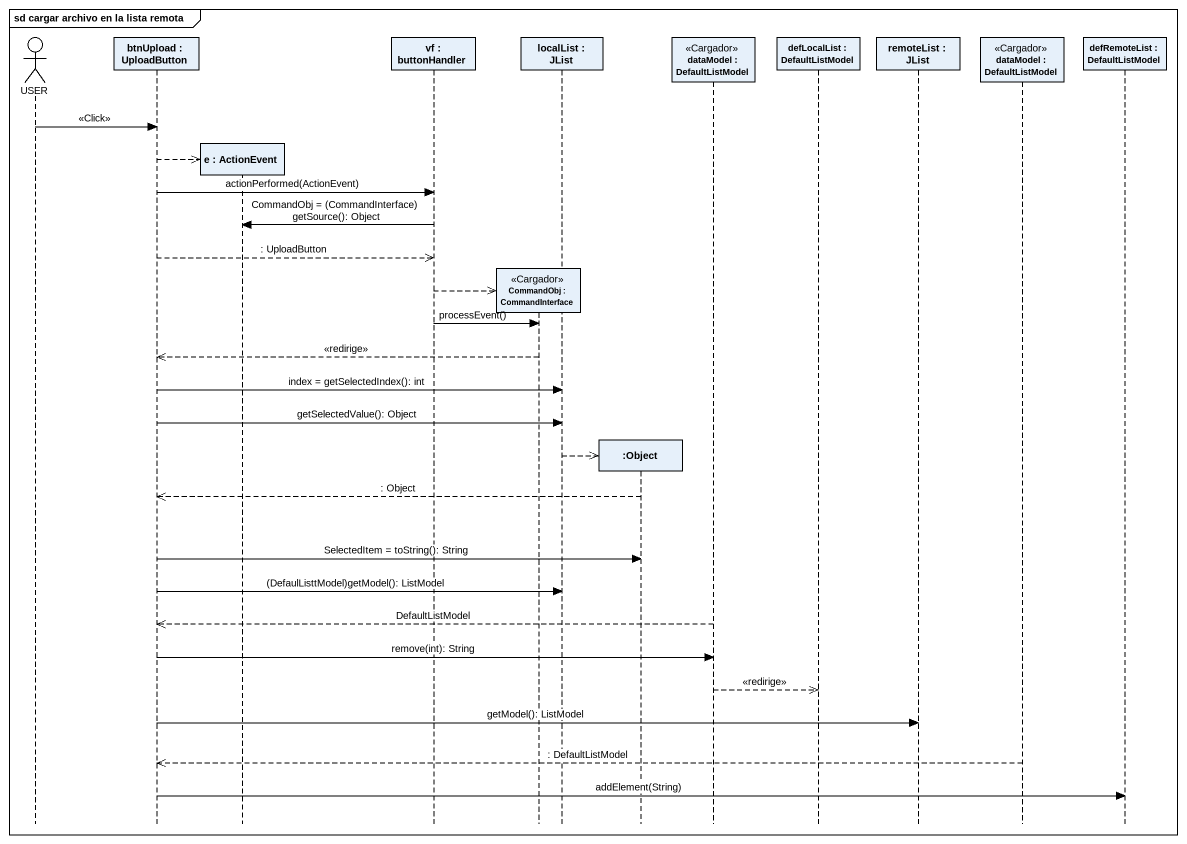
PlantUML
@startuml
mainframe sd cargar archivo en la lista remota
hide footbox
actor USER
participant "btnUpload : UploadButton" as btnUpload
participant "e : ActionEvent" as e
participant "vf : buttonHandler" as vf
participant "CommandObj : CommandInterface" as CommandObj <<Cargador>>
participant "localList : JList" as localList
participant ":Object" as Object_
participant "dataModel : DefaultListModel" as dataModel <<Cargador>>
participant "defLocalList : DefaultListModel" as defLocalList
participant "remoteList : JList" as remoteList
participant "dataModel : DefaultListModel" as dataModel_2 <<Cargador>>
participant "defRemoteList : DefaultListModel" as defRemoteList

USER -> btnUpload : <<Click>>
btnUpload -->> e **
btnUpload -> vf : actionPerformed(ActionEvent)
vf -> e : CommandObj = (CommandInterface) getSource(): Object
btnUpload -->> vf : : UploadButton
vf -->> CommandObj **
vf -> CommandObj : processEvent()
CommandObj -->> btnUpload : <<redirige>>
btnUpload -> localList : index = getSelectedIndex(): int
btnUpload -> localList : getSelectedValue(): Object
localList -->> Object_ **
Object_ -->> btnUpload : : Object
btnUpload -> Object_ : SelectedItem = toString(): String
btnUpload -> localList : (DefaulListtModel)getModel(): ListModel
dataModel -->> btnUpload : DefaultListModel
btnUpload -> dataModel : remove(int): String
dataModel -->> defLocalList : <<redirige>>
btnUpload -> remoteList : getModel(): ListModel
dataModel_2 -->> btnUpload : : DefaultListModel
btnUpload -> defRemoteList : addElement(String)
@enduml
